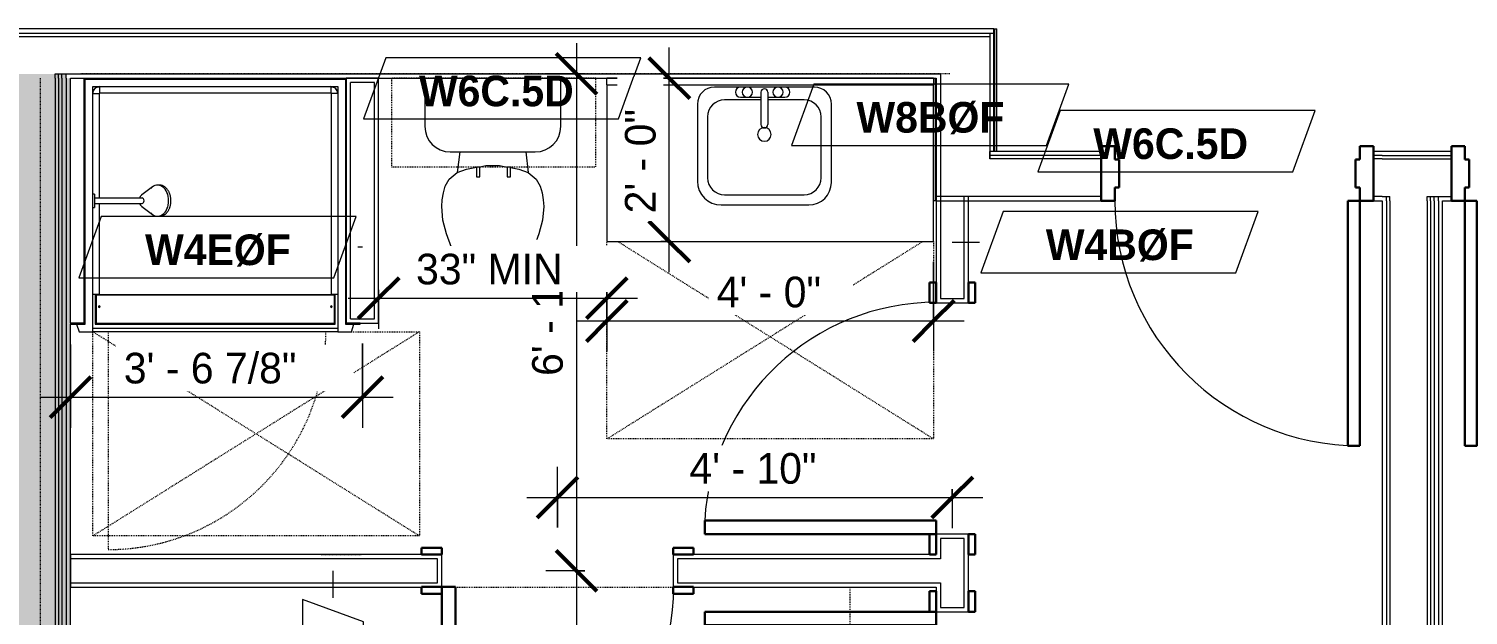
# Model space of a CAD drawing. Header units: inches. Extents: x -4010 to -1872, y 9846 to 12241.
# Drawn here: x -3340.4 to -3128.9, y 10294.5 to 10380.7 of the extents above; entities that cross this region are included whole.
import ezdxf

# ---------------------------------------------------------------- set-up
doc = ezdxf.new("R2010")
doc.units = ezdxf.units.IN
doc.header["$MEASUREMENT"] = 0
doc.linetypes.add('Dash', pattern=[0.25, 0.125, -0.125])
doc.linetypes.add('Dash 3_32_', pattern=[0.1875, 0.09375, -0.09375])
for name, color, linetype, lineweight in [('0-1', 7, 'Continuous', 5), ('0-3', 8, 'Continuous', 9), ('A-ANNO-DIMS', 211, 'Continuous', 9), ('A-ANNO-DIMS-48', 211, 'Continuous', 9), ('A-DETL-1', 90, 'Dash 3_32_', 18), ('A-DOOR-1', 7, 'Continuous', 9), ('A-DOOR-2', 10, 'Continuous', 30), ('A-DOOR-3', 31, 'Continuous', 9), ('A-DOOR-4', 31, 'Continuous', 30), ('A-DOOR-FRAM-2', 10, 'Continuous', 30), ('A-DOOR-FRAM-3', 31, 'Continuous', 30), ('A-GENM', 5, 'Continuous', 9), ('A-GENM-HDLN', 13, 'Dash', 9), ('A-WALL', 113, 'Continuous', 18), ('A-WALL-2', 250, 'Continuous', 18), ('A-WALL-3', 113, 'Continuous', 9), ('A-WALL-IDEN', 211, 'Continuous', 9), ('I-FURN', 30, 'Continuous', 9), ('I-FURN-HDLN', 30, 'Dash', 9), ('I-WALL-1', 21, 'Continuous', 18), ('I-WALL-2', 241, 'Continuous', 5), ('I-WALL-3', 7, 'Continuous', 9), ('I-WALL-4', 2, 'Continuous', 9), ('P-SANR-FIXT', 6, 'Continuous', 9), ('P-SANR-FIXT-HDLN', 131, 'Dash', 9), ('Q-CASE', 31, 'Continuous', 9), ('Q-CASE-2', 31, 'Dash', 9)]:
    doc.layers.add(name, color=color, linetype=linetype, lineweight=lineweight)
doc.styles.add('Century Gothic', font='ufonts.com_century-gothic.ttf', dxfattribs={"height": 4.5})
doc.styles.add('Century Gothic_B', font='GOTHICB.TTF', dxfattribs={"height": 4.5})
doc.dimstyles.new('OD_1__HACK_2', dxfattribs={"dimscale": 12, "dimtxt": 4.698757, "dimasz": 0.5, "dimexe": 0.375, "dimexo": 0.25, "dimgap": 0.0625, "dimtad": 1, "dimdec": 4, "dimrnd": 0.0625, "dimzin": 3, "dimdsep": 46, "dimlunit": 4, "dimtxsty": 'Century Gothic', "dimblk1": 'OBLIQUE', "dimblk2": 'OBLIQUE', "dimsah": 1, "dimcen": 0.09, "dimdle": 0.375, "dimazin": 0, "dimtfac": 1, "dimtdec": 4, "dimtix": 1, "dimtmove": 0, "dimatfit": 3, "dimfxl": 1, "dimtvp": 1, "dimtfill": 1, "dimfrac": 2, "dimtolj": 1, "dimtzin": 0, "dimarcsym": 2})

# ---------------------------------------------------------------- blocks, each defined once
blk = doc.blocks.new('Basic Wall _ INT - W8BØF - _5_8 GYP - 2X8 WOOD_BATT_ - 5_8 GYP_ - ___-2320109-UNITS PLANS - 3RD FLOOR')
at = {"layer": 'I-WALL-3'}
for p, q in [((-3207.22, 10373.41), (-3207.22, 10355.41)), ((-3207.22, 10355.41), (-3207.47, 10355.41)), ((-3207.14, 10355.41), (-3207.22, 10355.41)), ((-3207.1, 10355.41), (-3207.14, 10355.41))]:
    blk.add_line(p, q, dxfattribs=at)
blk = doc.blocks.new('Basic Wall _ INT - W8BØF - _5_8 GYP - 2X8 WOOD_BATT_ - 5_8 GYP_ - ___-2320108-UNITS PLANS - 3RD FLOOR')
at = {"layer": 'I-WALL-3'}
for p, q in [((-3198.6, 10380.66), (-3198.56, 10380.66)), ((-3198.56, 10380.66), (-3198.47, 10380.66)), ((-3198.47, 10362.66), (-3198.47, 10380.66)), ((-3198.47, 10380.66), (-3198.19, 10380.66)), ((-3198.19, 10362.66), (-3198.19, 10380.66))]:
    blk.add_line(p, q, dxfattribs=at)
blk = doc.blocks.new('HOLLOW METAL - UNIT DOOR-2191977-UNITS PLANS - 3RD FLOOR')
at = {"layer": 'A-DOOR-1'}
blk.add_arc((18, -3.875), 36, 180, 270, dxfattribs=at)
at = {"layer": 'A-DOOR-2'}
for p, q in [((16.25, -3.875), (18, -3.875)), ((16.25, -39.875), (16.25, -3.875)), ((18, -3.875), (18, -39.875)), ((18, -39.875), (16.25, -39.875))]:
    blk.add_line(p, q, dxfattribs=at)
at = {"layer": 'A-DOOR-FRAM-2'}
for p, q in [((-20, 4.125), (-18, 4.125)), ((-20, -3.875), (-20, 4.125)), ((-18, 4.125), (-18, 2.1875)), ((-18, 2.1875), (-17.375, 2.1875)), ((-17.375, 2.1875), (-17.375, -1.9375)), ((17.375, 2.1875), (18, 2.1875)), ((17.375, -1.9375), (17.375, 2.1875)), ((18, 4.125), (20, 4.125)), ((18, 2.1875), (18, 4.125)), ((20, 4.125), (20, -3.875)), ((-18, -1.9375), (-18, -3.875)), ((-17.375, -1.9375), (-18, -1.9375)), ((18, -1.9375), (17.375, -1.9375)), ((18, -3.875), (18, -1.9375)), ((-18, -3.875), (-20, -3.875)), ((20, -3.875), (18, -3.875))]:
    blk.add_line(p, q, dxfattribs=at)
blk = doc.blocks.new('HOLLOW METAL - UNIT DOOR-2191978-UNITS PLANS - 3RD FLOOR')
at = {"layer": 'A-DOOR-1'}
blk.add_arc((18, 3.875), 36, 90, 180, dxfattribs=at)
at = {"layer": 'A-DOOR-2'}
for p, q in [((18, 39.875), (16.25, 39.875)), ((16.25, 39.875), (16.25, 3.875)), ((18, 3.875), (18, 39.875)), ((16.25, 3.875), (18, 3.875))]:
    blk.add_line(p, q, dxfattribs=at)
at = {"layer": 'A-DOOR-FRAM-2'}
for p, q in [((-18, 3.875), (-20, 3.875)), ((-20, 3.875), (-20, -4.125)), ((-18, 1.9375), (-18, 3.875)), ((18, 3.875), (18, 1.9375)), ((20, 3.875), (18, 3.875)), ((20, -4.125), (20, 3.875)), ((-17.375, 1.9375), (-18, 1.9375)), ((-17.375, -2.1875), (-17.375, 1.9375)), ((18, 1.9375), (17.375, 1.9375)), ((17.375, 1.9375), (17.375, -2.1875)), ((-20, -4.125), (-18, -4.125)), ((-18, -4.125), (-18, -2.1875)), ((-18, -2.1875), (-17.375, -2.1875)), ((17.375, -2.1875), (18, -2.1875)), ((18, -2.1875), (18, -4.125)), ((18, -4.125), (20, -4.125))]:
    blk.add_line(p, q, dxfattribs=at)
blk = doc.blocks.new('CTR - 1st Phase - Common Walls_rvt-1-UNITS PLANS - 3RD FLOOR')
at = {"layer": 'I-WALL-1'}
blk.add_hatch(color=256, dxfattribs=at).paths.add_polyline_path([(-3334.91, 9988.44), (-3334.29, 9988.44), (-3334.29, 10373.41), (-3334.91, 10373.41), (-3334.91, 9995.9)], flags=0)
at = {"layer": 'I-WALL-2'}
for points in [[(-3342.04, 9988.44), (-3336.54, 9988.44), (-3336.54, 10374.04), (-3342.04, 10374.04), (-3342.04, 9995.9)], [(-3336.04, 9988.44), (-3336.04, 10374.04), (-3336.54, 10374.04), (-3336.54, 9988.44)], [(-3335.54, 9988.44), (-3335.54, 10374.04), (-3336.04, 10374.04), (-3336.04, 9988.44)], [(-3335.54, 9988.44), (-3334.91, 9988.44), (-3334.91, 10374.04), (-3335.54, 10374.04), (-3335.54, 9995.9)]]:
    blk.add_hatch(color=256, dxfattribs=at).paths.add_polyline_path(points, flags=0)
at = {"layer": 'A-WALL-2'}
for p, q in [((-3342.04, 10380.04), (-3207.1, 10380.04)), ((-3207.1, 10380.04), (-3199.22, 10380.04)), ((-3199.22, 10380.04), (-3198.6, 10380.04)), ((-3199.22, 10380.04), (-3199.22, 10379.54)), ((-3199.22, 10380.04), (-3199.22, 10379.54)), ((-3342.04, 10379.54), (-3207.1, 10379.54)), ((-3207.1, 10379.54), (-3206.47, 10379.54)), ((-3206.47, 10379.54), (-3199.22, 10379.54)), ((-3199.22, 10379.54), (-3199.22, 10362.66)), ((-3336.54, 10373.41), (-3336.54, 10374.04)), ((-3336.54, 10374.04), (-3336.04, 10374.04)), ((-3336.54, 10374.04), (-3336.04, 10374.04)), ((-3336.04, 10373.41), (-3336.04, 10374.04)), ((-3336.04, 10374.04), (-3335.54, 10374.04)), ((-3336.04, 10374.04), (-3335.54, 10374.04)), ((-3335.54, 10373.41), (-3335.54, 10374.04)), ((-3335.54, 10374.04), (-3334.91, 10374.04)), ((-3335.54, 10374.04), (-3334.91, 10374.04)), ((-3334.91, 10373.41), (-3334.91, 10374.04)), ((-3334.91, 10374.04), (-3207.1, 10374.04)), ((-3207.1, 10374.04), (-3206.47, 10374.04)), ((-3206.47, 10374.04), (-3206.47, 10356.04)), ((-3336.54, 10373.41), (-3336.54, 9988.44)), ((-3336.04, 10373.41), (-3336.04, 9988.44)), ((-3335.54, 10373.41), (-3335.54, 9988.44)), ((-3334.91, 10373.41), (-3334.91, 9988.44)), ((-3198.6, 10362.66), (-3199.22, 10362.66)), ((-3199.22, 10362.04), (-3199.22, 10362.66)), ((-3199.22, 10362.66), (-3199.22, 10362.04)), ((-3198.6, 10362.04), (-3199.22, 10362.04)), ((-3199.22, 10361.54), (-3199.22, 10362.04)), ((-3199.22, 10362.04), (-3199.22, 10361.54)), ((-3198.6, 10361.54), (-3199.22, 10361.54)), ((-3182.85, 10362.04), (-3198.6, 10362.04)), ((-3182.85, 10361.54), (-3198.6, 10361.54)), ((-3141.56, 10362.04), (-3142.85, 10362.04)), ((-3141.56, 10361.54), (-3142.85, 10361.54)), ((-3141.56, 10362.04), (-3140.94, 10362.04)), ((-3141.56, 10361.54), (-3140.44, 10361.54)), ((-3140.94, 10362.04), (-3140.44, 10362.04)), ((-3140.94, 10362.04), (-3140.44, 10362.04)), ((-3140.44, 10362.04), (-3131.4, 10362.04)), ((-3140.44, 10361.54), (-3131.4, 10361.54)), ((-3199.22, 10356.04), (-3206.47, 10356.04)), ((-3198.6, 10356.04), (-3199.22, 10356.04)), ((-3182.85, 10356.04), (-3198.6, 10356.04)), ((-3141.56, 10356.04), (-3142.85, 10356.04)), ((-3141.56, 10356.04), (-3140.94, 10356.04)), ((-3140.94, 10355.41), (-3140.94, 10356.04)), ((-3140.94, 10356.04), (-3140.44, 10356.04)), ((-3140.94, 10355.41), (-3140.94, 9988.44)), ((-3140.44, 10355.41), (-3140.44, 10356.04)), ((-3140.44, 10355.41), (-3140.44, 9988.44)), ((-3134.94, 10355.41), (-3134.94, 10356.04)), ((-3134.94, 10356.04), (-3134.44, 10356.04)), ((-3134.94, 10356.04), (-3134.44, 10356.04)), ((-3134.94, 10355.41), (-3134.94, 9988.44)), ((-3134.44, 10355.41), (-3134.44, 10356.04)), ((-3134.44, 10356.04), (-3133.94, 10356.04)), ((-3134.44, 10356.04), (-3133.94, 10356.04)), ((-3134.44, 10355.41), (-3134.44, 9988.44)), ((-3133.94, 10355.41), (-3133.94, 10356.04)), ((-3133.94, 10356.04), (-3133.31, 10356.04)), ((-3133.94, 10356.04), (-3133.31, 10356.04)), ((-3133.94, 10355.41), (-3133.94, 9988.44)), ((-3133.31, 10355.41), (-3133.31, 10356.04)), ((-3133.31, 10356.04), (-3131.4, 10356.04)), ((-3133.31, 10355.41), (-3133.31, 9988.44))]:
    blk.add_line(p, q, dxfattribs=at)
at = {"layer": 'I-WALL-3'}
for p, q in [((-3207.1, 10380.66), (-3342.54, 10380.66)), ((-3198.6, 10380.66), (-3207.1, 10380.66)), ((-3198.6, 10380.04), (-3198.6, 10380.66)), ((-3198.6, 10362.66), (-3198.6, 10380.04)), ((-3334.29, 10337.41), (-3334.29, 10373.41)), ((-3334.29, 10373.41), (-3332.26, 10373.41)), ((-3293.76, 10373.41), (-3207.1, 10373.41)), ((-3207.1, 10373.41), (-3207.1, 10355.41)), ((-3182.85, 10362.66), (-3198.6, 10362.66)), ((-3141.56, 10362.66), (-3142.85, 10362.66)), ((-3140.94, 10362.66), (-3141.56, 10362.66)), ((-3131.4, 10362.66), (-3140.94, 10362.66)), ((-3207.1, 10355.41), (-3206.47, 10355.41)), ((-3206.47, 10355.41), (-3198.6, 10355.41)), ((-3198.6, 10355.41), (-3182.85, 10355.41)), ((-3142.85, 10355.41), (-3141.56, 10355.41)), ((-3141.56, 10355.41), (-3141.56, 9988.44)), ((-3132.69, 9988.44), (-3132.69, 10355.41)), ((-3132.69, 10355.41), (-3131.4, 10355.41)), ((-3334.29, 9988.44), (-3334.29, 10337.29))]:
    blk.add_line(p, q, dxfattribs=at)
at = {"layer": '0-3'}
for name, p in [('Basic Wall _ INT - W8BØF - _5_8 GYP - 2X8 WOOD_BATT_ - 5_8 GYP_ - ___-2320108-UNITS PLANS - 3RD FLOOR', (0, 0)), ('Basic Wall _ INT - W8BØF - _5_8 GYP - 2X8 WOOD_BATT_ - 5_8 GYP_ - ___-2320109-UNITS PLANS - 3RD FLOOR', (0, 0)), ('HOLLOW METAL - UNIT DOOR-2191977-UNITS PLANS - 3RD FLOOR', (-3162.85, 10359.29))]:
    blk.add_blockref(name, p, dxfattribs=at)
at = {"layer": '0-3', "rotation": 180}
blk.add_blockref('HOLLOW METAL - UNIT DOOR-2191978-UNITS PLANS - 3RD FLOOR', (-3111.4, 10359.29), dxfattribs=at)
blk = doc.blocks.new('SWING - SINGLE - FLUSH - 2-10 x 6-8 - PRIVACY-3199407-UNITS PLANS - 3RD FLOOR')
at = {"layer": 'A-DOOR-3'}
blk.add_arc((17, 2.37), 34.07, 93.3657, 180, dxfattribs=at)
at = {"layer": 'A-DOOR-4'}
for p, q in [((15, 2.37), (15, 36.38)), ((17, 36.38), (15, 36.38)), ((17, 2.37), (17, 36.38)), ((17, 2.37), (15, 2.37))]:
    blk.add_line(p, q, dxfattribs=at)
at = {"layer": 'A-DOOR-FRAM-3'}
for p, q in [((-17, 3.37), (-20, 3.37)), ((-20, 3.37), (-20, 2.37)), ((-20, 2.37), (-17, 2.37)), ((-17, 2.37), (-17, 3.37)), ((20, 3.37), (17, 3.37)), ((17, 3.37), (17, 2.37)), ((17, 2.37), (20, 2.37)), ((20, 2.37), (20, 3.37)), ((-17, -2.38), (-20, -2.38)), ((-20, -2.38), (-20, -3.38)), ((-20, -3.38), (-17, -3.38)), ((-17, -3.38), (-17, -2.38)), ((20, -2.38), (17, -2.38)), ((17, -2.38), (17, -3.38)), ((17, -3.38), (20, -3.38)), ((20, -3.38), (20, -2.38))]:
    blk.add_line(p, q, dxfattribs=at)
blk = doc.blocks.new('Bed-Standard - Queen 60_ x 79_-3761504-UNITS PLANS - 3RD FLOOR')
at = {"layer": 'I-FURN-HDLN'}
for p, q in [((-55.31, 77.3), (-7.94, 77.3)), ((-55.31, 17.36), (-55.31, 51.36))]:
    blk.add_line(p, q, dxfattribs=at)
blk = doc.blocks.new('M_Sink Vanity-Square - 500 x 440mm-1352614-UNITS PLANS - 3RD FLOOR')
at = {"layer": 'P-SANR-FIXT'}
for p, q in [((7.96, 7.09), (-6.72, 7.09)), ((3.62, 7.09), (-2.88, 7.09)), ((-9.22, 4.59), (-9.22, -6.73)), ((0.12, 5.22), (-5.22, 5.22)), ((-2.88, 5.59), (0.12, 5.59)), ((0.12, 6.33), (0.12, 1.59)), ((1.12, 6.33), (1.12, 1.59)), ((1.12, 5.59), (3.62, 5.59)), ((6.46, 5.22), (1.12, 5.22)), ((10.46, -6.91), (10.46, 4.59)), ((-7.72, 2.72), (-7.72, -6.23)), ((8.96, -6.23), (8.96, 2.72)), ((-5.72, -10.23), (7.14, -10.23)), ((-5.22, -8.73), (6.46, -8.73))]:
    blk.add_line(p, q, dxfattribs=at)
for centre, radius, start, end in [((-6.72, 4.59), 2.5, 90, 180), ((-2.88, 6.34), 0.75, 90, 270), ((-1.88, 6.34), 0.75, 360, 180), ((0.62, 6.33), 0.5, 360, 180), ((2.62, 6.34), 0.75, 360, 180), ((3.62, 6.34), 0.75, 270, 90), ((7.96, 4.59), 2.5, 360, 90), ((-5.22, 2.72), 2.5, 90, 180), ((-1.88, 6.34), 0.75, 180, 0), ((2.62, 6.34), 0.75, 180, 360), ((6.46, 2.72), 2.5, 0, 90), ((0.62, 0.13), 1, 360, 180), ((0.62, 0.13), 1, 180, 0), ((0.62, 1.59), 0.5, 180, 0), ((-5.22, -6.23), 2.5, 180, 270), ((6.46, -6.23), 2.5, 270, 0), ((-5.72, -6.73), 3.5, 180, 270), ((7.14, -6.91), 3.32, 270, 0)]:
    blk.add_arc(centre, radius, start, end, dxfattribs=at)
blk = doc.blocks.new('Toilet-Domestic-3D - Toilet-Domestic-3D-3234795-UNITS PLANS - 3RD FLOOR')
at = {"layer": 'P-SANR-FIXT'}
for p, q in [((-3.74, 10), (-2.74, 11)), ((-2.74, 11), (-1.87, 11.5)), ((-1.87, 11.5), (-0.5, 12)), ((-0.5, 12), (0.5, 12)), ((0.5, 12), (1.87, 11.5)), ((1.87, 11.5), (2.74, 11)), ((2.74, 11), (3.74, 10)), ((-5.13, 8), (-3.74, 10)), ((3.74, 10), (5.13, 8)), ((-6.06, 6), (-5.13, 8)), ((5.13, 8), (6.06, 6)), ((-6.79, 4), (-6.06, 6)), ((6.06, 6), (6.79, 4)), ((-7.33, 1.99), (-6.79, 4)), ((6.79, 4), (7.33, 1.99)), ((-7.5, 0), (-7.33, 1.99)), ((7.33, 1.99), (7.5, 0)), ((-7.41, -1), (-7.5, 0)), ((-7.24, -2), (-7.41, -1)), ((-6.97, -3), (-7.24, -2)), ((7.24, -2), (6.97, -3)), ((7.41, -1), (7.24, -2)), ((7.5, 0), (7.41, -1)), ((-6.4, -4), (-6.97, -3)), ((-5.21, -5), (-6.4, -4)), ((6.4, -4), (5.21, -5)), ((6.97, -3), (6.4, -4)), ((-3.84, -5.5), (-5.21, -5)), ((-4.86, -8.02), (-5.21, -5)), ((-2.61, -5.72), (-3.84, -5.5)), ((-1, -6), (-2.13, -5.8)), ((1, -6), (-1, -6)), ((1.89, -5.84), (1, -6)), ((3.84, -5.5), (2.37, -5.76)), ((5.21, -5), (3.84, -5.5)), ((4.86, -8.02), (5.21, -5)), ((6.25, -8.02), (-6.25, -8.02)), ((-9.98, -11.75), (-9.98, -18.86)), ((9.98, -18.86), (9.98, -11.75))]:
    blk.add_line(p, q, dxfattribs=at)
for centre, start, end in [((-6.25, -11.75), 90, 180), ((6.25, -11.75), 0, 90)]:
    blk.add_arc(centre, 3.73, start, end, dxfattribs=at)
blk = doc.blocks.new('Bath Vanity - Bath Vanity 48_-2551079-UNITS PLANS - 3RD FLOOR')
at = {"layer": 'Q-CASE'}
for p, q in [((-23.26, -1), (-23.26, -24)), ((24.74, -24), (24.74, -1)), ((-23.26, -24), (24.74, -24))]:
    blk.add_line(p, q, dxfattribs=at)
blk = doc.blocks.new('ADA Clearances - 30_x48_-1721104-UNITS PLANS - 3RD FLOOR')
at = {"layer": 'A-GENM-HDLN'}
for p, q in [((15, 24), (-15, -24)), ((-15, 24), (15, -24)), ((-15, 14), (-15, 24)), ((-15, 24), (15, 24)), ((15, 24), (15, -24)), ((15, -24), (-15, -24))]:
    blk.add_line(p, q, dxfattribs=at)
blk = doc.blocks.new('ADA Clearances - 30_x48_-V43-UNITS PLANS - 3RD FLOOR')
at = {"layer": 'A-GENM-HDLN'}
for p, q in [((15, 24), (-14, -22.41)), ((-14, 24), (-8, 24)), ((-5, 24), (15, 24)), ((15, 24), (15, -24)), ((-14, 22.41), (15, -24)), ((15, -24), (-14, -24))]:
    blk.add_line(p, q, dxfattribs=at)
blk = doc.blocks.new('BATHROOM MIRROR - BATHROOM MIRROR 48_-3124766-UNITS PLANS - 3RD FLOOR')
at = {"layer": 'Q-CASE'}
for p, q in [((24.74, 24), (-23.26, 24)), ((-23.26, 23), (-23.26, 24)), ((24.74, 24), (24.74, 23)), ((-23.26, 23), (24.74, 23))]:
    blk.add_line(p, q, dxfattribs=at)
blk = doc.blocks.new('300 Series Wall Hung Cabinet_326 - 30_-2909952-UNITS PLANS - 3RD FLOOR')
at = {"layer": 'Q-CASE'}
for p, q in [((-2.5, -13.19), (-2.01, -13.19)), ((-2.5, -13.19), (-2.5, -14.69)), ((-2.5, -14.69), (-2.01, -14.69)), ((-2.01, -14.69), (-2.01, -13.19)), ((2, -13.19), (2.49, -13.19)), ((2, -13.19), (2, -14.69)), ((2, -14.69), (2.49, -14.69)), ((2.49, -14.69), (2.49, -13.19))]:
    blk.add_line(p, q, dxfattribs=at)
at = {"layer": 'Q-CASE-2'}
for p, q in [((15, -0.19), (-15, -0.19)), ((-15, -0.19), (-15, -13.19)), ((15, -13.19), (15, -0.19)), ((-15, -13.19), (15, -13.19))]:
    blk.add_line(p, q, dxfattribs=at)
blk = doc.blocks.new('SWING - SINGLE - FLUSH - 2-10 x 6-8 - PRIVACY-3199405-UNITS PLANS - 3RD FLOOR')
at = {"layer": 'A-DOOR-3'}
blk.add_arc((17, -2.37), 34.07, 180, 266.6343, dxfattribs=at)
at = {"layer": 'A-DOOR-4'}
for p, q in [((15, -2.37), (15, -36.38)), ((17, -2.37), (15, -2.37)), ((17, -2.37), (17, -36.38)), ((17, -36.38), (15, -36.38))]:
    blk.add_line(p, q, dxfattribs=at)
at = {"layer": 'A-DOOR-FRAM-3'}
for p, q in [((-20, 2.38), (-20, 3.38)), ((-20, 3.38), (-17, 3.38)), ((-17, 2.38), (-20, 2.38)), ((-17, 3.38), (-17, 2.38)), ((17, 2.38), (17, 3.38)), ((17, 3.38), (20, 3.38)), ((20, 2.38), (17, 2.38)), ((20, 3.38), (20, 2.38)), ((-20, -2.37), (-17, -2.37)), ((-20, -3.37), (-20, -2.37)), ((-17, -3.37), (-20, -3.37)), ((-17, -2.37), (-17, -3.37)), ((17, -2.37), (20, -2.37)), ((17, -3.37), (17, -2.37)), ((20, -3.37), (17, -3.37)), ((20, -2.37), (20, -3.37))]:
    blk.add_line(p, q, dxfattribs=at)
blk = doc.blocks.new('4LBS24238A75FTB_V2 - 4LBS24238A75FTB_V2-V47-UNITS PLANS - 3RD FLOOR')
at = {"layer": 'P-SANR-FIXT'}
for p, q in [((0.12, 36.62), (-2.02, 36.62)), ((-2.02, 36.62), (-2.02, 36.5)), ((-2.02, 36.5), (0, 36.5)), ((-0.75, 37.75), (-1.13, 36.62)), ((1.25, 37.75), (-0.75, 37.75)), ((0, 0.5), (0, 36.5)), ((0.12, 0.63), (0.12, 36.62)), ((1.25, 37.75), (37.25, 37.75)), ((1.25, 37.25), (1.25, 37.75)), ((1.25, 1.75), (1.25, 37.75)), ((37.25, 37.25), (1.25, 37.25)), ((1.62, 36.62), (1.62, 32.27)), ((36.88, 36.62), (1.62, 36.62)), ((36.75, 36.5), (1.75, 36.5)), ((1.75, 36.5), (1.75, 32.38)), ((36.75, 32.38), (36.75, 36.5)), ((36.88, 32.27), (36.88, 36.62)), ((37.25, 37.75), (37.25, 37.25)), ((39.25, 37.75), (37.25, 37.75)), ((37.25, 37.75), (37.25, 19.48)), ((40.52, 36.62), (38.38, 36.62)), ((38.38, 36.62), (38.38, 0.63)), ((38.5, 36.5), (38.5, 0.5)), ((38.5, 36.5), (40.52, 36.5)), ((39.63, 36.62), (39.25, 37.75)), ((40.52, 36.5), (40.52, 36.62)), ((1.75, 32.38), (36.75, 32.38)), ((2.2, 2.75), (2.2, 32.27)), ((36.3, 32.27), (2.2, 32.27)), ((36.3, 18.89), (36.3, 32.27)), ((36.3, 2.75), (36.3, 18.11)), ((37.25, 17.52), (37.25, 1.75)), ((1.28, 2.51), (1.3, 2.43)), ((1.4, 2.23), (1.42, 2.2)), ((2.25, 2.7), (36.25, 2.7)), ((37.08, 2.2), (37.1, 2.23)), ((37.2, 2.43), (37.22, 2.51)), ((38.5, 0.5), (0, 0.5)), ((38.38, 0.63), (0.12, 0.63)), ((37.25, 1.75), (1.25, 1.75)), ((1.51, 2.08), (1.58, 2.01)), ((1.7, 1.92), (1.73, 1.9)), ((1.93, 1.8), (2.01, 1.78)), ((2.25, 1.75), (2.25, 1.77)), ((2.25, 1.77), (36.25, 1.77)), ((36.25, 1.75), (36.25, 1.77)), ((36.49, 1.78), (36.57, 1.8)), ((36.72, 1.87), (36.75, 1.89)), ((36.77, 1.9), (36.8, 1.92)), ((36.92, 2.01), (36.99, 2.08))]:
    blk.add_line(p, q, dxfattribs=at)
for centre, radius, start, end in [((2.2, 34.06), 0.125, 0, 180), ((2.2, 34.06), 0.125, 180, 0), ((36.3, 34.06), 0.125, 0, 180), ((36.3, 34.06), 0.125, 180, 0), ((2.25, 2.75), 1, 180, 270), ((36.25, 2.75), 1, 270, 0)]:
    blk.add_arc(centre, radius, start, end, dxfattribs=at)
for centre, major_axis, start_param, end_param in [((2.2, 32.28), (-0.95, 0), 0, 1.570796), ((36.3, 32.28), (0.95, 0), 4.712389, 6.283185)]:
    blk.add_ellipse(centre, major_axis=major_axis, ratio=0.019505, start_param=start_param, end_param=end_param, dxfattribs=at)
for points, knots in [([(1.25, 2.77), (1.25, 2.77), (1.27, 2.76), (1.4, 2.76), (1.64, 2.75), (1.95, 2.75), (2.12, 2.75), (2.2, 2.75)], [-1, -1, -1, -1, -0.833333, -0.666667, -0.333333, -0.166667, 0, 0, 0, 0]), ([(1.25, 2.77), (1.25, 2.7), (1.26, 2.57), (1.34, 2.32), (1.52, 2.04), (1.8, 1.86), (2.05, 1.78), (2.18, 1.77), (2.25, 1.77)], [-1, -1, -1, -1, -0.875, -0.75, -0.5, -0.25, -0.125, 0, 0, 0, 0]), ([(1.59, 2), (1.54, 2.04), (1.47, 2.12), (1.41, 2.21), (1.38, 2.25)], [0.4611793, 0.4611793, 0.4611793, 0.4611793, 0.5714286, 0.6665731, 0.6665731, 0.6665731, 0.6665731]), ([(2.2, 2.75), (2.2, 2.74), (2.2, 2.74), (2.2, 2.73), (2.21, 2.72), (2.21, 2.72), (2.22, 2.71), (2.23, 2.71), (2.24, 2.7), (2.24, 2.7), (2.25, 2.7), (2.25, 2.7)], [-1, -1, -1, -1, -0.833333, -0.75, -0.666667, -0.583333, -0.416667, -0.291667, -0.208333, -0.083333, 0, 0, 0, 0]), ([(36.25, 1.77), (36.32, 1.77), (36.45, 1.78), (36.7, 1.86), (36.98, 2.04), (37.16, 2.32), (37.24, 2.57), (37.25, 2.7), (37.25, 2.77)], [-1, -1, -1, -1, -0.875, -0.75, -0.5, -0.25, -0.125, 0, 0, 0, 0]), ([(36.25, 2.7), (36.26, 2.7), (36.26, 2.7), (36.27, 2.7), (36.28, 2.71), (36.28, 2.71), (36.29, 2.72), (36.29, 2.73), (36.3, 2.74), (36.3, 2.74), (36.3, 2.75), (36.3, 2.75)], [-1, -1, -1, -1, -0.833333, -0.75, -0.666667, -0.583333, -0.416667, -0.291667, -0.208333, -0.083333, 0, 0, 0, 0]), ([(36.25, 1.8), (36.25, 1.82), (36.25, 1.91), (36.25, 2.14), (36.25, 2.45), (36.25, 2.62), (36.25, 2.7)], [-0.8333333, -0.8333333, -0.8333333, -0.8333333, -0.6666667, -0.3333333, -0.1666667, 0, 0, 0, 0]), ([(37.19, 2.42), (37.18, 2.38), (37.16, 2.33), (37.13, 2.27), (37.12, 2.25)], [0.2174647, 0.2174647, 0.2174647, 0.2174647, 0.2857143, 0.3333068, 0.3333068, 0.3333068, 0.3333068]), ([(2.25, 1.75), (2.17, 1.75), (2.03, 1.77), (1.86, 1.82), (1.77, 1.87), (1.75, 1.88)], [0, 0, 0, 0, 0.1428571, 0.2857143, 0.3333068, 0.3333068, 0.3333068, 0.3333068]), ([(36.75, 1.88), (36.7, 1.85), (36.59, 1.8), (36.42, 1.76), (36.31, 1.75), (36.25, 1.75)], [0.6666667, 0.6666667, 0.6666667, 0.6666667, 0.7857143, 0.8928571, 1, 1, 1, 1]), ([(37.01, 2.1), (36.97, 2.05), (36.89, 1.97), (36.79, 1.91), (36.75, 1.88)], [0.4475924, 0.4475924, 0.4475924, 0.4475924, 0.5714286, 0.6665731, 0.6665731, 0.6665731, 0.6665731])]:
    blk.add_open_spline(points, degree=3, knots=knots, dxfattribs=at)
for points in [[(1.25, 2.71), (1.25, 2.72), (1.25, 2.74), (1.25, 2.75)], [(1.38, 2.25), (1.37, 2.27), (1.36, 2.3), (1.35, 2.32)], [(2.25, 1.8), (2.25, 1.82), (2.25, 1.88), (2.25, 2.03), (2.25, 2.22), (2.25, 2.45), (2.25, 2.62), (2.25, 2.7)], [(37.25, 2.77), (37.25, 2.77), (37.23, 2.76), (37.13, 2.76), (36.98, 2.76), (36.78, 2.75), (36.55, 2.75), (36.38, 2.75), (36.3, 2.75)], [(37.12, 2.25), (37.09, 2.21), (37.07, 2.18), (37.04, 2.14)], [(37.25, 2.75), (37.25, 2.72), (37.25, 2.7), (37.25, 2.67)], [(1.75, 1.88), (1.71, 1.91), (1.67, 1.94), (1.63, 1.97)]]:
    blk.add_open_spline(points, degree=3, dxfattribs=at)
at = {"layer": 'P-SANR-FIXT-HDLN'}
blk.add_line((35, 37.75), (35, 69.75), dxfattribs=at)
blk.add_arc((35, 37.75), 32, 90, 180, dxfattribs=at)
blk = doc.blocks.new('Shower Head - Shower Head-3265626-UNITS PLANS - 3RD FLOOR')
at = {"layer": 'P-SANR-FIXT'}
for p, q in [((-0.98, 0), (0.98, 0)), ((-0.98, 0), (-0.98, -0.26)), ((0.98, -0.26), (-0.98, -0.26)), ((-0.39, -0.26), (-0.39, -1)), ((0.39, -1), (0.39, -0.26)), ((0.98, -0.26), (0.98, 0)), ((-0.39, -6.01), (-0.39, -7.27)), ((0.39, -7.27), (0.39, -6.01)), ((-0.84, -7.19), (-2.02, -8.78)), ((2.02, -8.78), (0.84, -7.19)), ((-2.28, -9.54), (-2.28, -9.81)), ((2.28, -9.81), (2.28, -9.54))]:
    blk.add_line(p, q, dxfattribs=at)
at = {"layer": 'P-SANR-FIXT', "flags": 128}
for points in [[(-0.39, -1), (-0.39, -1.29), (-0.39, -1.57), (-0.39, -1.85), (-0.39, -2.13), (-0.39, -2.41), (-0.39, -2.69), (-0.39, -2.96), (-0.39, -3.23), (-0.39, -3.5), (-0.39, -3.76), (-0.39, -4.02), (-0.39, -4.27), (-0.39, -4.52), (-0.39, -4.77), (-0.39, -5), (-0.39, -5.23), (-0.39, -5.46), (-0.39, -5.67), (-0.39, -5.88), (-0.39, -6.01)], [(0.39, -6.01), (0.39, -5.81), (0.39, -5.6), (0.39, -5.38), (0.39, -5.15), (0.39, -4.92), (0.39, -4.68), (0.39, -4.43), (0.39, -4.18), (0.39, -3.93), (0.39, -3.67), (0.39, -3.4), (0.39, -3.13), (0.39, -2.86), (0.39, -2.59), (0.39, -2.31), (0.39, -2.03), (0.39, -1.75), (0.39, -1.46), (0.39, -1.18), (0.39, -1)], [(-0.39, -6.87), (-0.43, -6.88), (-0.46, -6.9), (-0.49, -6.91), (-0.52, -6.93), (-0.55, -6.94), (-0.58, -6.96), (-0.61, -6.98), (-0.64, -7), (-0.67, -7.03), (-0.7, -7.05), (-0.73, -7.07), (-0.76, -7.1), (-0.78, -7.13), (-0.81, -7.16), (-0.83, -7.19), (-0.84, -7.19)], [(0.84, -7.19), (0.81, -7.16), (0.79, -7.13), (0.76, -7.1), (0.73, -7.08), (0.7, -7.05), (0.68, -7.03), (0.65, -7.01), (0.62, -6.98), (0.59, -6.97), (0.56, -6.95), (0.53, -6.93), (0.49, -6.91), (0.46, -6.9), (0.43, -6.89), (0.4, -6.87)], [(-2.28, -9.81), (-2.28, -9.88), (-2.28, -9.95), (-2.27, -10.02), (-2.25, -10.09), (-2.24, -10.16), (-2.21, -10.23), (-2.19, -10.3), (-2.16, -10.36), (-2.13, -10.43), (-2.09, -10.49), (-2.05, -10.55), (-2.01, -10.61), (-1.97, -10.67), (-1.92, -10.73), (-1.86, -10.79), (-1.81, -10.84), (-1.75, -10.89), (-1.69, -10.94), (-1.63, -10.99), (-1.57, -11.04), (-1.5, -11.08), (-1.43, -11.12), (-1.36, -11.16), (-1.28, -11.2), (-1.21, -11.24), (-1.13, -11.27), (-1.05, -11.3), (-0.97, -11.33), (-0.89, -11.36), (-0.81, -11.38), (-0.72, -11.4), (-0.64, -11.42), (-0.55, -11.44), (-0.47, -11.45), (-0.38, -11.46), (-0.29, -11.47), (-0.2, -11.48), (-0.11, -11.49), (-0.02, -11.49), (0, -11.49)], [(0, -11.49), (0.09, -11.49), (0.18, -11.48), (0.27, -11.48), (0.35, -11.47), (0.44, -11.46), (0.53, -11.44), (0.62, -11.43), (0.7, -11.41), (0.79, -11.39), (0.87, -11.36), (0.95, -11.34), (1.03, -11.31), (1.11, -11.28), (1.19, -11.25), (1.26, -11.21), (1.34, -11.17), (1.41, -11.13), (1.48, -11.09), (1.55, -11.05), (1.61, -11), (1.68, -10.95), (1.74, -10.9), (1.8, -10.85), (1.85, -10.8), (1.9, -10.74), (1.95, -10.69), (2, -10.63), (2.04, -10.57), (2.08, -10.51), (2.12, -10.44), (2.15, -10.38), (2.18, -10.31), (2.21, -10.25), (2.23, -10.18), (2.25, -10.11), (2.26, -10.04), (2.27, -9.97), (2.28, -9.9), (2.28, -9.83), (2.28, -9.81)]]:
    blk.add_lwpolyline(points, dxfattribs=at)
at = {"layer": 'P-SANR-FIXT'}
for centre, major_axis, start_param, end_param in [((0, -7.27), (0.394, 0), 3.141593, 4.712389), ((0, -7.27), (-0.394, 0), 1.570796, 3.141593), ((0, -9.54), (2.28, 0), 2.468394, 4.712389), ((0, -9.54), (-2.28, 0), 1.570796, 3.814791)]:
    blk.add_ellipse(centre, major_axis=major_axis, ratio=0.707107, start_param=start_param, end_param=end_param, dxfattribs=at)
blk = doc.blocks.new('DIMBLOCK105-UNITS PLANS - 3RD FLOOR')
at = {"layer": 'A-ANNO-DIMS-48'}
for p, q in [((-3259.94, 10378.54), (-3259.94, 10301.04)), ((-3258.7, 10374.04), (-3264.44, 10374.04)), ((-3259.94, 10374.04), (-3258.7, 10374.04)), ((-3258.7, 10301.04), (-3264.44, 10301.04)), ((-3259.94, 10301.04), (-3258.7, 10301.04))]:
    blk.add_line(p, q, dxfattribs=at)
at = {"layer": 'A-ANNO-DIMS-48', "lineweight": 50}
for p, q in [((-3259.94, 10374.04), (-3262.94, 10377.04)), ((-3259.94, 10374.04), (-3256.94, 10371.04)), ((-3259.94, 10301.04), (-3262.94, 10304.04)), ((-3259.94, 10301.04), (-3256.94, 10298.04))]:
    blk.add_line(p, q, dxfattribs=at)
at = {"layer": 'A-ANNO-DIMS-48', "color": 0, "insert": (-3266.46, 10329.67), "char_height": 4.5, "width": 18.8845, "attachment_point": 1, "rotation": 90, "line_spacing_factor": 0.984502, "style": 'Century Gothic', "bg_fill": 3, "box_fill_scale": 1.25, "bg_fill_color": 256, "bg_fill_true_color": 13158600, "bg_fill_transparency": 0}
blk.add_mtext('6\' - 1"', dxfattribs=at)
blk = doc.blocks.new('_Oblique')
at = {"color": 0, "linetype": 'ByBlock', "lineweight": -2}
blk.add_line((-0.5, -0.5), (0.5, 0.5), dxfattribs=at)
blk = doc.blocks.new('DIMBLOCK106-UNITS PLANS - 3RD FLOOR')
at = {"layer": 'A-ANNO-DIMS-48', "lineweight": 50}
for p, q in [((-3259.94, 10301.04), (-3262.94, 10304.04)), ((-3259.94, 10301.04), (-3256.94, 10298.04)), ((-3259.94, 10182.04), (-3262.94, 10185.04)), ((-3259.94, 10182.04), (-3256.94, 10179.04))]:
    blk.add_line(p, q, dxfattribs=at)
at = {"layer": 'A-ANNO-DIMS-48'}
for p, q in [((-3258.7, 10301.04), (-3264.44, 10301.04)), ((-3259.94, 10301.04), (-3259.94, 10182.04)), ((-3259.94, 10301.04), (-3258.7, 10301.04)), ((-3258.7, 10182.04), (-3264.44, 10182.04)), ((-3259.94, 10182.04), (-3258.7, 10182.04))]:
    blk.add_line(p, q, dxfattribs=at)
at = {"layer": 'A-ANNO-DIMS-48', "color": 0, "insert": (-3266.46, 10231.92), "char_height": 4.5, "width": 23.091, "attachment_point": 1, "rotation": 90, "line_spacing_factor": 0.984502, "style": 'Century Gothic', "bg_fill": 3, "box_fill_scale": 1.25, "bg_fill_color": 256, "bg_fill_true_color": 13158600, "bg_fill_transparency": 0}
blk.add_mtext('9\' - 11"', dxfattribs=at)
blk = doc.blocks.new('DIMBLOCK113-UNITS PLANS - 3RD FLOOR')
at = {"layer": 'A-ANNO-DIMS-48'}
for p, q in [((-3262.72, 10307.41), (-3262.72, 10316.32)), ((-3204.72, 10313.06), (-3204.72, 10307.32)), ((-3204.72, 10311.82), (-3204.72, 10313.06)), ((-3267.22, 10311.82), (-3200.22, 10311.82)), ((-3262.72, 10311.82), (-3262.72, 10307.41))]:
    blk.add_line(p, q, dxfattribs=at)
at = {"layer": 'A-ANNO-DIMS-48', "lineweight": 50}
for p, q in [((-3262.72, 10311.82), (-3259.72, 10314.82)), ((-3204.72, 10311.82), (-3201.72, 10314.82)), ((-3262.72, 10311.82), (-3265.72, 10308.82)), ((-3204.72, 10311.82), (-3207.72, 10308.82))]:
    blk.add_line(p, q, dxfattribs=at)
at = {"layer": 'A-ANNO-DIMS-48', "color": 0, "insert": (-3243.35, 10318.34), "char_height": 4.5, "width": 23.091, "attachment_point": 1, "line_spacing_factor": 0.984502, "style": 'Century Gothic', "bg_fill": 3, "box_fill_scale": 1.25, "bg_fill_color": 256, "bg_fill_true_color": 13158600, "bg_fill_transparency": 0}
blk.add_mtext('4\' - 10"', dxfattribs=at)
blk = doc.blocks.new('DIMBLOCK221-UNITS PLANS - 3RD FLOOR')
at = {"layer": 'A-ANNO-DIMS-48'}
for p, q in [((-3255.47, 10346.41), (-3255.47, 10333.24)), ((-3255.47, 10337.74), (-3255.47, 10346.41)), ((-3207.47, 10346.41), (-3207.47, 10333.24)), ((-3207.47, 10337.74), (-3207.47, 10346.41)), ((-3259.97, 10337.74), (-3202.97, 10337.74))]:
    blk.add_line(p, q, dxfattribs=at)
at = {"layer": 'A-ANNO-DIMS-48', "lineweight": 50}
for p, q in [((-3255.47, 10337.74), (-3252.47, 10340.74)), ((-3207.47, 10337.74), (-3204.47, 10340.74)), ((-3255.47, 10337.74), (-3258.47, 10334.74)), ((-3207.47, 10337.74), (-3210.47, 10334.74))]:
    blk.add_line(p, q, dxfattribs=at)
at = {"layer": 'A-ANNO-DIMS-48', "color": 0, "insert": (-3239.34, 10344.25), "char_height": 4.5, "width": 18.8845, "attachment_point": 1, "line_spacing_factor": 0.984502, "style": 'Century Gothic', "bg_fill": 3, "box_fill_scale": 1.25, "bg_fill_color": 256, "bg_fill_true_color": 13158600, "bg_fill_transparency": 0}
blk.add_mtext('4\' - 0"', dxfattribs=at)
blk = doc.blocks.new('DIMBLOCK222-UNITS PLANS - 3RD FLOOR')
at = {"layer": 'A-ANNO-DIMS-48'}
for p, q in [((-3246.3, 10344.91), (-3246.3, 10377.91)), ((-3247.54, 10373.41), (-3241.8, 10373.41)), ((-3246.3, 10373.41), (-3247.54, 10373.41)), ((-3247.54, 10349.41), (-3241.8, 10349.41)), ((-3246.3, 10349.41), (-3247.54, 10349.41))]:
    blk.add_line(p, q, dxfattribs=at)
at = {"layer": 'A-ANNO-DIMS-48', "lineweight": 50}
for p, q in [((-3246.3, 10373.41), (-3249.3, 10376.41)), ((-3246.3, 10373.41), (-3243.3, 10370.41)), ((-3246.3, 10349.41), (-3249.3, 10352.41)), ((-3246.3, 10349.41), (-3243.3, 10346.41))]:
    blk.add_line(p, q, dxfattribs=at)
at = {"layer": 'A-ANNO-DIMS-48', "color": 0, "insert": (-3252.82, 10353.55), "char_height": 4.5, "width": 18.8845, "attachment_point": 1, "rotation": 90, "line_spacing_factor": 0.984502, "style": 'Century Gothic', "bg_fill": 3, "box_fill_scale": 1.25, "bg_fill_color": 256, "bg_fill_true_color": 13158600, "bg_fill_transparency": 0}
blk.add_mtext('2\' - 0"', dxfattribs=at)
blk = doc.blocks.new('DIMBLOCK223-UNITS PLANS - 3RD FLOOR')
at = {"layer": 'A-ANNO-DIMS-48'}
for p, q in [((-3255.47, 10346.41), (-3255.47, 10336.6)), ((-3255.47, 10341.1), (-3255.47, 10346.41)), ((-3289.01, 10342.34), (-3289.01, 10336.6)), ((-3289.01, 10341.1), (-3289.01, 10342.34)), ((-3293.51, 10341.1), (-3250.97, 10341.1))]:
    blk.add_line(p, q, dxfattribs=at)
at = {"layer": 'A-ANNO-DIMS-48', "lineweight": 50}
for p, q in [((-3289.01, 10341.1), (-3286.01, 10344.1)), ((-3255.47, 10341.1), (-3252.47, 10344.1)), ((-3289.01, 10341.1), (-3292.01, 10338.1)), ((-3255.47, 10341.1), (-3258.47, 10338.1))]:
    blk.add_line(p, q, dxfattribs=at)
at = {"layer": 'A-ANNO-DIMS-48', "color": 0, "insert": (-3283.51, 10347.62), "char_height": 4.5, "width": 27.029, "attachment_point": 1, "line_spacing_factor": 0.984502, "style": 'Century Gothic', "bg_fill": 3, "box_fill_scale": 1.25, "bg_fill_color": 256, "bg_fill_true_color": 13158600, "bg_fill_transparency": 0}
blk.add_mtext('33" MIN', dxfattribs=at)
blk = doc.blocks.new('DIMBLOCK224-UNITS PLANS - 3RD FLOOR')
at = {"layer": 'A-ANNO-DIMS-48'}
for p, q in [((-3334.29, 10334.29), (-3334.29, 10322.05)), ((-3334.29, 10326.55), (-3334.29, 10334.29)), ((-3291.39, 10334.41), (-3291.39, 10322.05)), ((-3291.39, 10326.55), (-3291.39, 10334.41)), ((-3338.79, 10326.55), (-3286.89, 10326.55))]:
    blk.add_line(p, q, dxfattribs=at)
at = {"layer": 'A-ANNO-DIMS-48', "lineweight": 50}
for p, q in [((-3334.29, 10326.55), (-3331.29, 10329.55)), ((-3291.39, 10326.55), (-3288.39, 10329.55)), ((-3334.29, 10326.55), (-3337.29, 10323.55)), ((-3291.39, 10326.55), (-3294.39, 10323.55))]:
    blk.add_line(p, q, dxfattribs=at)
at = {"layer": 'A-ANNO-DIMS-48', "color": 0, "insert": (-3326.45, 10333.07), "char_height": 4.5, "width": 32.6676, "attachment_point": 1, "line_spacing_factor": 0.984502, "style": 'Century Gothic', "bg_fill": 3, "box_fill_scale": 1.25, "bg_fill_color": 256, "bg_fill_true_color": 13158600, "bg_fill_transparency": 0}
blk.add_mtext('3\' - 6 7/8"', dxfattribs=at)
blk = doc.blocks.new('Wall Tag - Arch Wall-3956453-UNITS PLANS - 3RD FLOOR')
at = {"layer": 'A-WALL-IDEN'}
for p, q in [((-0.3561, 0.0937), (-0.4244, -0.0937)), ((0.4244, 0.0937), (-0.3561, 0.0937)), ((0.3561, -0.0937), (0.4244, 0.0937)), ((-0.4244, -0.0937), (0.3561, -0.0937))]:
    blk.add_line(p, q, dxfattribs=at)

msp = doc.modelspace()

# ---------------------------------------------------------------- linework, layer by layer
at = {"layer": 'A-DETL-1'}
for p, q in [((-3205.08554, 10374.0394), (-3332.75818, 10374.0394)), ((-3338.72374, 10373.4144), (-3338.72374, 10019.4144)), ((-3297.46194, 10303.4144), (-3291.46194, 10303.4144))]:
    msp.add_line(p, q, dxfattribs=at)
at = {"layer": 'A-WALL'}
for p, q in [((-3293.13733, 10338.0394), (-3293.13733, 10372.7894)), ((-3289.63733, 10372.7894), (-3293.13733, 10372.7894)), ((-3289.63733, 10338.0394), (-3289.63733, 10372.7894)), ((-3206.47374, 10356.03481), (-3206.47374, 10341.0394)), ((-3202.97374, 10341.0394), (-3202.97374, 10356.03481)), ((-3206.47374, 10341.0394), (-3202.97374, 10341.0394)), ((-3293.13733, 10338.0394), (-3289.63733, 10338.0394)), ((-3206.47374, 10305.7894), (-3206.47374, 10302.7894)), ((-3202.97374, 10305.7894), (-3206.47374, 10305.7894)), ((-3202.97374, 10295.6644), (-3202.97374, 10305.7894)), ((-3280.34874, 10302.7894), (-3334.28624, 10302.7894)), ((-3280.34874, 10299.2894), (-3280.34874, 10302.7894)), ((-3245.09874, 10302.7894), (-3245.09874, 10299.2894)), ((-3206.47374, 10302.7894), (-3245.09874, 10302.7894)), ((-3334.28624, 10299.2894), (-3280.34874, 10299.2894)), ((-3245.09874, 10299.2894), (-3206.47374, 10299.2894)), ((-3206.47374, 10299.2894), (-3206.47374, 10295.6644)), ((-3206.47374, 10295.6644), (-3202.97374, 10295.6644))]:
    msp.add_line(p, q, dxfattribs=at)
at = {"layer": 'A-WALL-3'}
for p, q in [((-3207.09874, 10356.03481), (-3207.09874, 10340.4144)), ((-3202.34874, 10356.03481), (-3207.09874, 10356.03481)), ((-3202.34874, 10340.4144), (-3202.34874, 10356.03481)), ((-3207.09874, 10340.4144), (-3202.34874, 10340.4144)), ((-3207.09874, 10306.4144), (-3207.09874, 10303.4144)), ((-3202.34874, 10306.4144), (-3207.09874, 10306.4144)), ((-3202.34874, 10295.0394), (-3202.34874, 10306.4144)), ((-3279.72374, 10303.4144), (-3334.28624, 10303.4144)), ((-3334.28624, 10303.4144), (-3334.28624, 10298.6644)), ((-3279.72374, 10298.6644), (-3279.72374, 10303.4144)), ((-3207.09874, 10303.4144), (-3245.72374, 10303.4144)), ((-3245.72374, 10303.4144), (-3245.72374, 10298.6644)), ((-3334.28624, 10298.6644), (-3279.72374, 10298.6644)), ((-3245.72374, 10298.6644), (-3207.09874, 10298.6644)), ((-3207.09874, 10298.6644), (-3207.09874, 10295.0394)), ((-3207.09874, 10295.0394), (-3202.34874, 10295.0394))]:
    msp.add_line(p, q, dxfattribs=at)
at = {"layer": 'A-WALL-IDEN'}
msp.add_line((-3295.71812, 10301.0394), (-3295.71812, 10297.06209), dxfattribs=at)
at = {"layer": 'I-WALL-4'}
for p, q in [((-3289.01233, 10373.4144), (-3293.76233, 10373.4144)), ((-3289.01233, 10337.4144), (-3289.01233, 10373.4144)), ((-3291.73842, 10337.4144), (-3289.01233, 10337.4144))]:
    msp.add_line(p, q, dxfattribs=at)

# ---------------------------------------------------------------- block references
at = {"layer": '0-1'}
msp.add_blockref('CTR - 1st Phase - Common Walls_rvt-1-UNITS PLANS - 3RD FLOOR', (0, 0), dxfattribs=at)
at = {"layer": 'A-DOOR-3'}
for name, p, rotation in [('SWING - SINGLE - FLUSH - 2-10 x 6-8 - PRIVACY-3199405-UNITS PLANS - 3RD FLOOR', (-3204.72374, 10323.4144), 269.9999999999666), ('SWING - SINGLE - FLUSH - 2-10 x 6-8 - PRIVACY-3199407-UNITS PLANS - 3RD FLOOR', (-3262.72374, 10301.0394), 180), ('SWING - SINGLE - FLUSH - 2-10 x 6-8 - PRIVACY-3199407-UNITS PLANS - 3RD FLOOR', (-3204.72374, 10278.0394), 89.99999999996668)]:
    msp.add_blockref(name, p, dxfattribs=dict(at, rotation=rotation))
at = {"layer": 'A-GENM'}
for name, p, rotation in [('ADA Clearances - 30_x48_-V43-UNITS PLANS - 3RD FLOOR', (-3231.47374, 10335.40981), 270.000000000057), ('ADA Clearances - 30_x48_-1721104-UNITS PLANS - 3RD FLOOR', (-3307.01233, 10321.1644), 269.9999999998783)]:
    msp.add_blockref(name, p, dxfattribs=dict(at, rotation=rotation))
at = {"layer": 'A-WALL-IDEN', "xscale": 47.99999999999997, "yscale": 47.99999999999997, "zscale": 47.99999999999997}
for p in [(-3207.97576, 10368.0394), (-3171.79874, 10364.16642), (-3180.14888, 10349.31312)]:
    msp.add_blockref('Wall Tag - Arch Wall-3956453-UNITS PLANS - 3RD FLOOR', p, dxfattribs=at)
at = {"layer": 'A-WALL-IDEN', "xscale": 47.99999999999997, "yscale": 47.99999999999997, "zscale": 47.99999999999997, "rotation": 89.99999999999991}
msp.add_blockref('Wall Tag - Arch Wall-3956453-UNITS PLANS - 3RD FLOOR', (-3295.71812, 10276.46454), dxfattribs=at)
at = {"layer": 'I-FURN', "rotation": 269.9999999999713}
msp.add_blockref('Bed-Standard - Queen 60_ x 79_-3761504-UNITS PLANS - 3RD FLOOR', (-3297.08274, 10243.35292), dxfattribs=at)
at = {"layer": 'P-SANR-FIXT'}
for name, p, rotation in [('4LBS24238A75FTB_V2 - 4LBS24238A75FTB_V2-V47-UNITS PLANS - 3RD FLOOR', (-3293.76233, 10373.9144), 180), ('Toilet-Domestic-3D - Toilet-Domestic-3D-3234795-UNITS PLANS - 3RD FLOOR', (-3272.24303, 10354.55858), 180), ('Shower Head - Shower Head-3265626-UNITS PLANS - 3RD FLOOR', (-3331.01233, 10355.4144), 90.00000000008006)]:
    msp.add_blockref(name, p, dxfattribs=dict(at, rotation=rotation))
msp.add_blockref('M_Sink Vanity-Square - 500 x 440mm-1352614-UNITS PLANS - 3RD FLOOR', (-3232.95322, 10365.01065), dxfattribs=at)
at = {"layer": 'Q-CASE'}
for name, p in [('300 Series Wall Hung Cabinet_326 - 30_-2909952-UNITS PLANS - 3RD FLOOR', (-3272.11803, 10373.59731)), ('BATHROOM MIRROR - BATHROOM MIRROR 48_-3124766-UNITS PLANS - 3RD FLOOR', (-3232.21144, 10349.40981)), ('Bath Vanity - Bath Vanity 48_-2551079-UNITS PLANS - 3RD FLOOR', (-3232.21144, 10373.4144))]:
    msp.add_blockref(name, p, dxfattribs=at)

# ---------------------------------------------------------------- texts
at = {"layer": 'A-WALL-IDEN', "char_height": 4.5, "attachment_point": 1, "style": 'Century Gothic_B'}
for s, insert, width in [('W8BØF', (-3218.79964, 10369.9107), 26.058), ('W6C.5D', (-3184.00214, 10366.03772), 29.391), ('W4EØF', (-3323.32094, 10350.45195), 25.6035), ('W4BØF', (-3190.97276, 10351.18442), 26.058)]:
    msp.add_mtext(s, dxfattribs=dict(at, insert=insert, width=width))

# ---------------------------------------------------------------- next in the draw order: dimensions: what is measured, and where the dimension line sits
at = {"layer": 'A-ANNO-DIMS'}
dim = msp.add_linear_dim(base=(-3259.94024, 10301.0394), p1=(-3255.6976, 10374.0394), p2=(-3255.6976, 10301.0394), angle=90, dimstyle='OD_1__HACK_2', override={"dimpost": '<>', "dimfxl": 73}, dxfattribs=at)
dim.commit()
dim.dimension.update_dxf_attribs({"geometry": 'DIMBLOCK105-UNITS PLANS - 3RD FLOOR', "text_midpoint": (-3263.05343, 10337.5394)})

# ---------------------------------------------------------------- next in the draw order: texts
at = {"layer": 'A-WALL-IDEN', "insert": (-3283.08339, 10373.78367), "char_height": 4.5, "width": 29.391, "attachment_point": 1, "style": 'Century Gothic_B'}
msp.add_mtext('W6C.5D', dxfattribs=at)

# ---------------------------------------------------------------- next in the draw order: dimensions: what is measured, and where the dimension line sits
at = {"layer": 'A-ANNO-DIMS'}
dim = msp.add_linear_dim(base=(-3207.47374, 10337.73583), p1=(-3255.47374, 10349.4144), p2=(-3207.47374, 10349.4144), dimstyle='OD_1__HACK_2', override={"dimpost": '<>', "dimfxl": 48}, dxfattribs=at)
dim.commit()
dim.dimension.update_dxf_attribs({"geometry": 'DIMBLOCK221-UNITS PLANS - 3RD FLOOR', "text_midpoint": (-3231.47374, 10340.84902)})
dim = msp.add_linear_dim(base=(-3259.94024, 10182.0394), p1=(-3255.6976, 10301.0394), p2=(-3255.6976, 10182.0394), angle=90, dimstyle='OD_1__HACK_2', override={"dimpost": '<>', "dimfxl": 119}, dxfattribs=at)
dim.commit()
dim.dimension.update_dxf_attribs({"geometry": 'DIMBLOCK106-UNITS PLANS - 3RD FLOOR', "text_midpoint": (-3263.05343, 10241.5394)})

# ---------------------------------------------------------------- next in the draw order: linework, layer by layer
at = {"layer": 'A-WALL-IDEN'}
msp.add_line((-3204.72374, 10349.31312), (-3200.74643, 10349.31312), dxfattribs=at)

# ---------------------------------------------------------------- next in the draw order: dimensions: what is measured, and where the dimension line sits
at = {"layer": 'A-ANNO-DIMS'}
dim = msp.add_linear_dim(base=(-3246.29728, 10373.4144), p1=(-3250.53992, 10349.4144), p2=(-3250.53992, 10373.4144), angle=90, dimstyle='OD_1__HACK_2', override={"dimpost": '<>', "dimfxl": 24}, dxfattribs=at)
dim.commit()
dim.dimension.update_dxf_attribs({"geometry": 'DIMBLOCK222-UNITS PLANS - 3RD FLOOR', "text_midpoint": (-3249.41047, 10361.4144)})
dim = msp.add_linear_dim(base=(-3204.72374, 10311.82112), p1=(-3262.72374, 10304.4144), p2=(-3204.72374, 10316.06376), dimstyle='OD_1__HACK_2', override={"dimpost": '<>', "dimfxl": 59.158327}, dxfattribs=at)
dim.commit()
dim.dimension.update_dxf_attribs({"geometry": 'DIMBLOCK113-UNITS PLANS - 3RD FLOOR', "text_midpoint": (-3233.72374, 10314.93431)})

# ---------------------------------------------------------------- next in the draw order: block references
at = {"layer": 'A-WALL-IDEN', "xscale": 47.99999999999997, "yscale": 47.99999999999997, "zscale": 47.99999999999997}
msp.add_blockref('Wall Tag - Arch Wall-3956453-UNITS PLANS - 3RD FLOOR', (-3270.87999, 10371.91237), dxfattribs=at)

# ---------------------------------------------------------------- next in the draw order: dimensions: what is measured, and where the dimension line sits
at = {"layer": 'A-ANNO-DIMS'}
dim = msp.add_linear_dim(base=(-3255.47374, 10341.10084), p1=(-3289.01233, 10345.34349), p2=(-3255.47374, 10349.40981), text='33" MIN', dimstyle='OD_1__HACK_2', override={"dimpost": '<>', "dimfxl": 33.784198}, dxfattribs=at)
dim.commit()
dim.dimension.update_dxf_attribs({"geometry": 'DIMBLOCK223-UNITS PLANS - 3RD FLOOR', "text_midpoint": (-3272.24303, 10344.21403)})

# ---------------------------------------------------------------- next in the draw order: linework, layer by layer
at = {"layer": 'A-WALL-IDEN'}
msp.add_line((-3291.38733, 10348.58065), (-3292.07903, 10348.58065), dxfattribs=at)

# ---------------------------------------------------------------- next in the draw order: block references
at = {"layer": 'A-WALL-IDEN', "xscale": 47.99999999999997, "yscale": 47.99999999999997, "zscale": 47.99999999999997}
msp.add_blockref('Wall Tag - Arch Wall-3956453-UNITS PLANS - 3RD FLOOR', (-3312.67658, 10348.58065), dxfattribs=at)

# ---------------------------------------------------------------- next in the draw order: dimensions: what is measured, and where the dimension line sits
at = {"layer": 'A-ANNO-DIMS'}
dim = msp.add_linear_dim(base=(-3291.38733, 10326.55281), p1=(-3334.28624, 10337.2894), p2=(-3291.38733, 10337.4144), dimstyle='OD_1__HACK_2', override={"dimpost": '<>', "dimfxl": 42.899091}, dxfattribs=at)
dim.commit()
dim.dimension.update_dxf_attribs({"geometry": 'DIMBLOCK224-UNITS PLANS - 3RD FLOOR', "text_midpoint": (-3312.83678, 10329.91532)})

doc.saveas('drawing.dxf')
